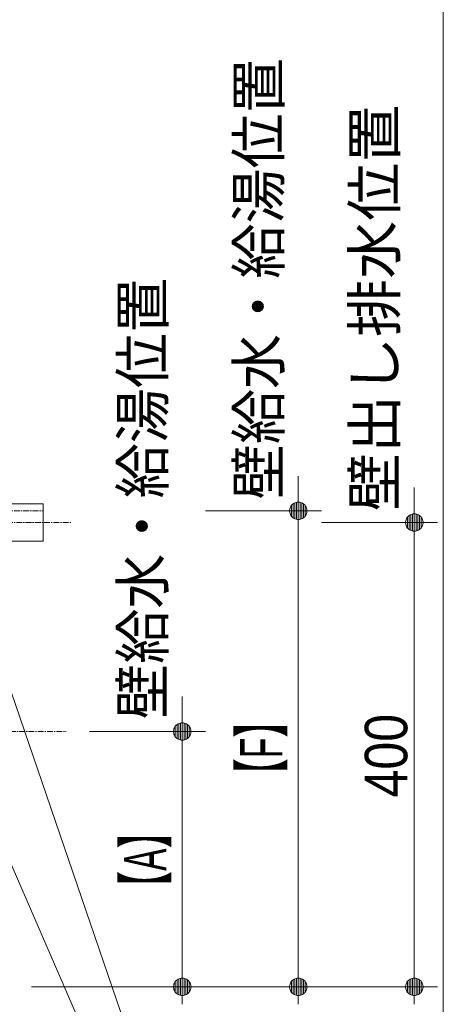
# Model space of a CAD drawing. Units: millimetres, scale not verified. Extents: x -6062 to 6062, y -3045 to 3045.
# Drawn here: x 1847 to 2212, y -1985 to -1137 of the extents above; entities that cross this region are included whole.
import ezdxf
from ezdxf.enums import TextEntityAlignment as Align

# ---------------------------------------------------------------- set-up
doc = ezdxf.new("R2010")
doc.units = ezdxf.units.MM
doc.header["$LTSCALE"] = 20
doc.linetypes.add('CHAIN1', pattern=[8, 5, -1, 1, -1])
for name, color, linetype, lineweight in [('0-0_1図面枠', 7, 'Continuous', 9), ('0-2_2寸法-1', 7, 'Continuous', 9), ('0-3_0', 7, 'Continuous', 9), ('0-4_2寸法-2', 7, 'Continuous', 9), ('0-5_4給排水', 7, 'Continuous', 9), ('0-6_2寸法-3', 7, 'Continuous', 9)]:
    doc.layers.add(name, color=color, linetype=linetype, lineweight=lineweight)
doc.styles.add('ＭＳ Ｐゴシック', font='')
doc.styles.get('ＭＳ Ｐゴシック').set_extended_font_data('MS PGothic')

# ---------------------------------------------------------------- blocks, each defined once
blk = doc.blocks.new('グループ-2')
at = {"layer": '0-0_1図面枠'}
blk.add_lwpolyline([(-80000, 55400), (80000, 55400), (80000, -55400), (-80000, -55400)], close=True, dxfattribs=at)
blk = doc.blocks.new('図面枠')
at = {"layer": '0-0_1図面枠'}
blk.add_blockref('グループ-2', (0, 0), dxfattribs=at)
blk = doc.blocks.new('_Dot')
at = {"layer": '0-3_0'}
for p, q in [((-10, 0), (-20, 0)), ((9.78, 2), (-9.78, 2)), ((7.99, 6), (-7.99, 6)), ((9.16, -3.98), (-9.16, -3.98)), ((6, -7.98), (-6, -7.98))]:
    blk.add_line(p, q, dxfattribs=at)
for points in [[(10, 0), (9.92, 1.25), (9.69, 2.49), (9.3, 3.68), (8.76, 4.82), (8.09, 5.88), (7.29, 6.85), (6.37, 7.71), (5.36, 8.44), (4.26, 9.05), (3.09, 9.51), (1.87, 9.82), (0.63, 9.98), (-0.63, 9.98), (-1.87, 9.82), (-3.09, 9.51), (-4.26, 9.05), (-5.36, 8.44), (-6.37, 7.71), (-7.29, 6.85), (-8.09, 5.88), (-8.76, 4.82), (-9.3, 3.68), (-9.69, 2.49), (-9.92, 1.25), (-10, 0), (0, 0)], [(-10, 0), (-9.92, -1.25), (-9.69, -2.49), (-9.3, -3.68), (-8.76, -4.82), (-8.09, -5.88), (-7.29, -6.85), (-6.37, -7.71), (-5.36, -8.44), (-4.26, -9.05), (-3.09, -9.51), (-1.87, -9.82), (-0.63, -9.98), (0.63, -9.98), (1.87, -9.82), (3.09, -9.51), (4.26, -9.05), (5.36, -8.44), (6.37, -7.71), (7.29, -6.85), (8.09, -5.88), (8.76, -4.82), (9.3, -3.68), (9.69, -2.49), (9.92, -1.25), (10, 0), (0, 0)]]:
    blk.add_lwpolyline(points, close=True, dxfattribs=at)
blk = doc.blocks.new('止水栓_側面')
at = {"layer": '0-5_4給排水', "linetype": 'CHAIN1'}
blk.add_line((-3010, 0), (1000, 0), dxfattribs=at)
at = {"layer": '0-5_4給排水'}
blk.add_lwpolyline([(-900, 1200), (-900, 600), (-1200, 600), (-1200, 1200)], dxfattribs=at)
for points in [[(-1950, 660), (-1850, 660), (-1850, 300), (-1950, 300)], [(-1330, 600), (-770, 600), (-770, 360), (-1330, 360)], [(-200, 600), (0, 600), (0, -600), (-200, -600)], [(-1250, 360), (-850, 360), (-850, 298), (-1250, 298)], [(-1450, -300), (-2010, -300), (-2010, 300), (-1450, 300)], [(-1450, 240), (-1430, 240), (-1430, -240), (-1450, -240)], [(-1430, 298), (-200, 298), (-200, -298), (-1430, -298)]]:
    blk.add_lwpolyline(points, close=True, dxfattribs=at)
blk = doc.blocks.new('グループ-22')
at = {"layer": '0-5_4給排水', "linetype": 'CHAIN1'}
for p, q in [((71300, -26600), (71300, -19200)), ((71138.2, -28956.2), (71201.8, -28581.9)), ((71393.3, -31506.8), (71356.7, -30848.1))]:
    blk.add_line(p, q, dxfattribs=at)
at = {"layer": '0-5_4給排水'}
for p, q in [((70910, -20560), (70910, -20247.6)), ((71750, -20280), (70910, -20280)), ((70895.3, -20680.3), (70092.5, -20465.2)), ((70900, -21000), (70900, -21030)), ((71700, -21000), (71700, -21030)), ((71750, -23530), (70850, -23530)), ((71780, -25430), (70820, -25430))]:
    blk.add_line(p, q, dxfattribs=at)
for points in [[(69816.7, -20391.2), (69674.7, -20353.2), (69726.4, -20160), (70910, -20477.1)], [(71750, -20264.7), (71750, -20740.2), (71300, -21000), (70850, -21000), (70850, -20797.5)], [(70850, -21788.9), (68502.1, -21159.7), (68372.7, -21642.7), (68449.9, -21663.4), (68429.2, -21740.7), (68777, -21833.8), (68797.7, -21756.6), (70850, -22306.5)], [(70780, -25470), (70780, -25600), (71820, -25600), (71820, -25470)]]:
    blk.add_lwpolyline(points, dxfattribs=at)
blk.add_lwpolyline([(71750, -25430), (70850, -25430), (70850, -21030), (71750, -21030)], close=True, dxfattribs=at)
at = {"layer": '0-5_4給排水', "linetype": 'CHAIN1'}
for points in [[(71300, -28812.3), (71300, -28582.9), (71300, -27954.9), (71300, -25600)], [(71300, -27417.8), (71300, -27294.8), (71300, -26938), (71300, -25600)], [(71040, -30600), (71040, -30243.2), (71040, -30120.2)], [(71450, -34400), (71450, -33772), (71450, -33542.6)]]:
    blk.add_lwpolyline(points, dxfattribs=at)
at = {"layer": '0-5_4給排水'}
for centre, radius, start, end in [((71300, -21661.4), 1481.4, 72.88847, 104.66559), ((70930, -20247.6), 20, 104.66559, 180), ((71730, -20264.7), 20, 0, 72.88847), ((69918.4, -20563.5), 200, 29.43838, 120.56162), ((70410, -20560), 500, 331.64236, 0), ((71300, -21030), 401.1, 4.28915, 33.65535), ((68595.3, -21816.2), 220, 17.79717, 132.20283), ((70820, -25470), 40, 90, 180), ((71780, -25470), 40, 0, 90)]:
    blk.add_arc(centre, radius, start, end, dxfattribs=at)
at = {"layer": '0-5_4給排水', "linetype": 'CHAIN1'}
for centre, radius, start, end in [((64351.3, -27417.8), 6948.7, 350.35608, 0), ((107904.9, -28812.3), 36604.9, 180, 183.18815), ((77988.7, -30120.2), 6948.7, 170.35608, 180), ((34845.1, -33542.6), 36604.9, 0, 3.18815)]:
    blk.add_arc(centre, radius, start, end, dxfattribs=at)
at = {"layer": '0-5_4給排水'}
for p in [(72090, -31200), (72500, -35000)]:
    blk.add_blockref('止水栓_側面', p, dxfattribs=at)
blk = doc.blocks.new('グループ-49')
at = {"layer": '0-5_4給排水', "linetype": 'CHAIN1'}
blk.add_line((69600, -31400), (73600, -31400), dxfattribs=at)
at = {"layer": '0-5_4給排水'}
blk.add_lwpolyline([(70100, -31080), (73100, -31080), (73100, -31720), (70100, -31720)], dxfattribs=at)

msp = doc.modelspace()

# ---------------------------------------------------------------- linework, layer by layer
at = {"layer": '0-2_2寸法-1'}
for p, q in [((2007.5, -1560), (2107.5, -1560)), ((2087.5, -1575.01), (2087.5, -1954.99)), ((2107.5, -1570), (2207.5, -1570)), ((2187.5, -1585.01), (2187.5, -1954.99)), ((1907.5, -1750), (2007.5, -1750)), ((1987.5, -1765.01), (1987.5, -1954.99)), ((1857.5, -1970), (2007.5, -1970)), ((2007.5, -1970), (2107.5, -1970)), ((2107.5, -1970), (2207.5, -1970))]:
    msp.add_line(p, q, dxfattribs=at)
at = {"layer": '0-4_2寸法-2'}
for p, q in [((2087.5, -1544.99), (2087.5, -1529.99)), ((2187.5, -1554.99), (2187.5, -1539.99)), ((2007.5, -1560), (2107.5, -1560)), ((2087.5, -1560), (2087.5, -1970)), ((2107.5, -1570), (2207.5, -1570)), ((2187.5, -1570), (2187.5, -1970)), ((1987.5, -1734.99), (1987.5, -1719.99)), ((1907.5, -1750), (2007.5, -1750)), ((1987.5, -1750), (1987.5, -1970)), ((1857.5, -1970), (2007.5, -1970)), ((2007.5, -1970), (2107.5, -1970)), ((2107.5, -1970), (2207.5, -1970))]:
    msp.add_line(p, q, dxfattribs=at)
at = {"layer": '0-6_2寸法-3'}
msp.add_line((2080.98, -2420), (1791.63, -1574.9), dxfattribs=at)
msp.add_lwpolyline([(1651.78, -2420), (2080.98, -2420), (1796.75, -1764.9)], dxfattribs=at)

# ---------------------------------------------------------------- block references
at = {"layer": '0-0_1図面枠', "xscale": 0.05, "yscale": 0.05}
msp.add_blockref('図面枠', (-1787.5, 0), dxfattribs=at)
at = {"layer": '0-2_2寸法-1', "xscale": 0.7503418, "yscale": 0.7503418}
for p, rotation in [((2087.5, -1560), 90), ((2187.5, -1570), 90), ((1987.5, -1750), 90), ((1987.5, -1970), 270), ((2087.5, -1970), 270), ((2187.5, -1970), 270)]:
    msp.add_blockref('_Dot', p, dxfattribs=dict(at, rotation=rotation))
at = {"layer": '0-4_2寸法-2', "xscale": 0.7503418, "yscale": 0.7503418}
for p, rotation in [((2087.5, -1560), 270), ((2187.5, -1570), 270), ((1987.5, -1750), 270), ((1987.5, -1970), 90), ((2087.5, -1970), 90), ((2187.5, -1970), 90)]:
    msp.add_blockref('_Dot', p, dxfattribs=dict(at, rotation=rotation))
at = {"layer": '0-5_4給排水', "xscale": 0.05, "yscale": 0.05}
for name in ['グループ-22', 'グループ-49']:
    msp.add_blockref(name, (-1787.5, 0), dxfattribs=at)

# ---------------------------------------------------------------- texts
at = {"layer": '0-2_2寸法-1', "style": 'ＭＳ Ｐゴシック'}
for s, height, width, p in [('400', 36.66, 0.9, (2192.46, -1806.89)), ('【F】', 36.69, 0.6, (2084.87, -1803.04)), ('【A】', 36.69, 0.6, (1984.87, -1900.05))]:
    msp.add_text(s, height=height, rotation=90, dxfattribs=dict(at, width=width)).set_placement(p, align=Align.BOTTOM_LEFT)
at = {"layer": '0-4_2寸法-2', "style": 'ＭＳ Ｐゴシック', "width": 0.95}
for p in [(2082.62, -1550.14), (1982.62, -1739.36)]:
    msp.add_text('壁給水・給湯位置', height=36.66, rotation=90, dxfattribs=at).set_placement(p, align=Align.BOTTOM_LEFT)
at = {"layer": '0-4_2寸法-2', "style": 'ＭＳ Ｐゴシック'}
msp.add_text('壁出し排水位置', height=36.66, rotation=90, dxfattribs=at).set_placement((2182.52, -1560.21), align=Align.BOTTOM_LEFT)

doc.saveas('drawing.dxf')
